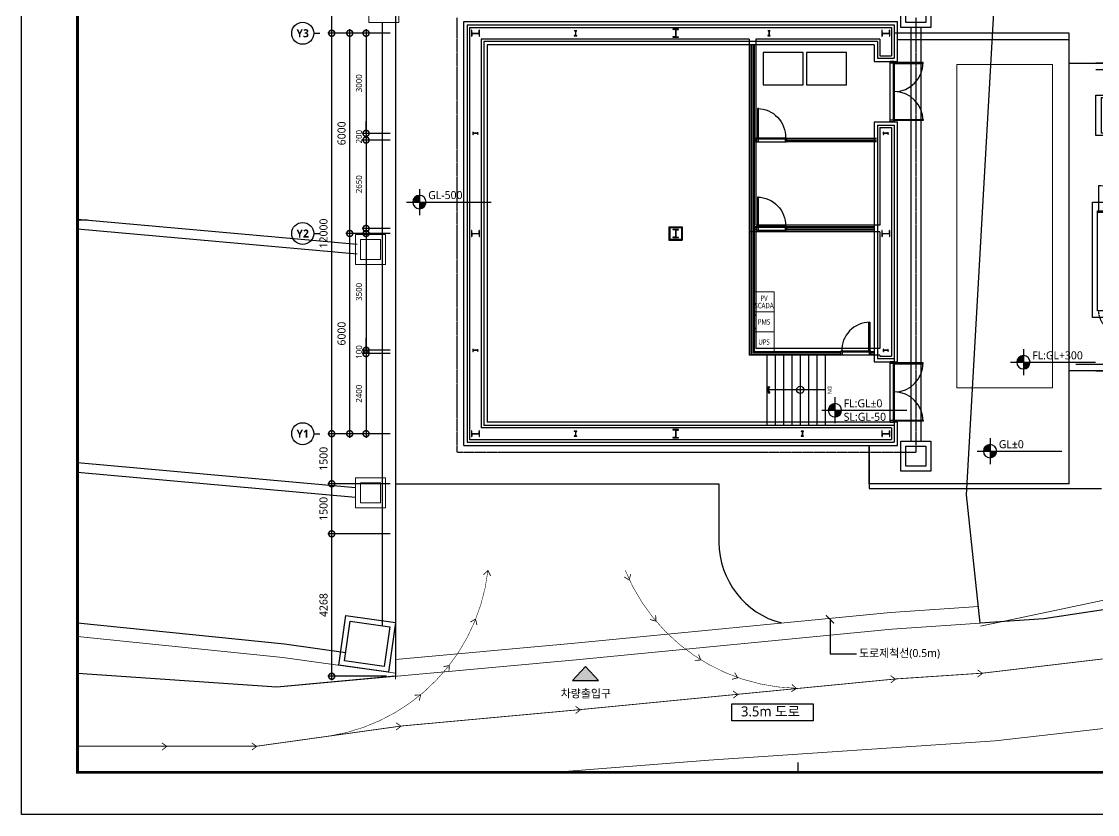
# Model space of a CAD drawing. Header units: millimetres. Extents: x 3366 to 510398, y 0 to 56757.
# Drawn here: x 42050 to 74305, y 0 to 23759 of the extents above; entities that cross this region are included whole.
import ezdxf
from ezdxf.enums import TextEntityAlignment as Align

# ---------------------------------------------------------------- set-up
doc = ezdxf.new("R2010")
doc.units = ezdxf.units.MM
for name, pattern in [('CEN', [62, 60, -1, 0, -1]), ('CONTIN', [0]), ('HID', [2.3, 1.5, -0.8]), ('HID2-HM', [3.75, 2.5, -1.25]), ('HIDDEN2', [4.7625, 3.175, -1.5875]), ('HIDDENX2', [0.75, 0.5, -0.25])]:
    doc.linetypes.add(name, pattern=pattern)
doc.layers.get('DEFPOINTS').update_dxf_attribs({"color": 137})
for name, color, linetype in [('0-구조_Pur', 5, 'HID'), ('7', 7, 'Continuous'), ('DIM', 7, 'Continuous'), ('DOOR', 6, 'Continuous'), ('E-ARCH', 8, 'Continuous'), ('E-TEXT', 7, 'Continuous'), ('ELE-7', 7, 'Continuous'), ('FIN', 5, 'Continuous'), ('Fin-1', 6, 'Continuous'), ('HID', 7, 'HIDDENX2'), ('S-SC', 3, 'Continuous'), ('SHT', 7, 'Continuous'), ('SHT-TXT', 7, 'Continuous'), ('SYM', 6, 'Continuous'), ('SYM-BUB', 3, 'Continuous'), ('SYM-LEAD', 6, 'Continuous'), ('SYM-LEVEL', 7, 'Continuous'), ('TEXT', 3, 'Continuous'), ('TEXT-NOTE', 6, 'Continuous')]:
    doc.layers.add(name, color=color, linetype=linetype)
for name, color, linetype, lineweight in [('8', 7, 'Continuous', 20), ('계획선', 6, 'Continuous', 30), ('배수로', 52, 'Continuous', 30), ('종단계획선', 6, 'CONTIN', 13), ('지반선', 7, 'CONTIN', 13)]:
    doc.layers.add(name, color=color, linetype=linetype, lineweight=lineweight)
doc.styles.add('MG', font='malgun.ttf')
doc.styles.add('스타일1', font='malgun.ttf')
doc.styles.add('스타일2', font='malgunbd.ttf')
doc.linetypes.add('FENCELINE1', pattern='A,6.35,-2.54,[133,ltypeshp.shx,S=2.54,R=0,X=-2.54,Y=0],-2.54,25.4', length=36.83)
doc.dimstyles.new('DIM-QD 1', dxfattribs={"dimtxt": 3, "dimasz": 1.5, "dimexe": 1, "dimexo": 0, "dimgap": 1, "dimtad": 1, "dimdec": 3, "dimdsep": 46, "dimlunit": 6, "dimtxsty": '스타일1', "dimblk1": 'ARCHTICK', "dimblk2": 'ARCHTICK', "dimsah": 1, "dimcen": 0, "dimclrd": 256, "dimclre": 256, "dimclrt": 3, "dimazin": 2, "dimtfac": 1, "dimtdec": 3, "dimtix": 1, "dimtmove": 2, "dimatfit": 3, "dimldrblk": 'ARCHTICK', "dimfxl": 1, "dimtolj": 1, "dimtzin": 0, "dimarcsym": 0})
doc.dimstyles.new('HM', dxfattribs={"dimscale": 300, "dimtxt": 2.7, "dimasz": 1, "dimexe": 2, "dimexo": 3, "dimgap": 1, "dimtad": 1, "dimdec": 0, "dimzin": 1, "dimdsep": 46, "dimlunit": 6, "dimtxsty": '스타일1', "dimblk": 'CJDOT', "dimcen": 0.09, "dimdle": 1, "dimclrd": 256, "dimclre": 256, "dimclrt": 3, "dimadec": 0, "dimazin": 0, "dimtfac": 1, "dimtdec": 0, "dimtix": 1, "dimtmove": 2, "dimatfit": 3, "dimldrblk": 'CJDOT', "dimfxl": 1, "dimtolj": 1, "dimtzin": 1, "dimarcsym": 0})

# ---------------------------------------------------------------- blocks, each defined once
blk = doc.blocks.new('NEW_BUB')
at = {"layer": 'SYM-BUB', "color": 6}
blk.add_line((0, 1.5), (0, 0), dxfattribs=at)
blk.add_circle((0, 4.25), 2.75, dxfattribs=at)
at = {"layer": 'SYM-BUB', "color": 3, "style": '스타일2'}
blk.add_attdef('X', text='', height=2, dxfattribs=at).set_placement((0, 4.25), align=Align.MIDDLE)
blk = doc.blocks.new('Z$W@#3A500DFE')
at = {"layer": 'E-ARCH'}
for p, q in [((-7535, 3200), (-7535, 3985)), ((-5965, 3200), (-5965, 3985)), ((-5135, 3200), (-5135, 3985)), ((-3565, 3200), (-3565, 3985)), ((-3100, 3850), (-3100, 3200)), ((-1800, 3850), (-1800, 3200)), ((-1600, 3850), (-1600, 3200)), ((-300, 3850), (-300, 3200)), ((-7898, 3200), (-7898, 3513)), ((-5602, 3200), (-5602, 3513)), ((-5498, 3200), (-5498, 3513)), ((-3202, 3200), (-3202, 3513)), ((-7950, 3150), (-8750, 3150)), ((-5550, 3150), (-7950, 3150)), ((-3150, 3150), (-5550, 3150))]:
    blk.add_line(p, q, dxfattribs=at)
at = {"layer": 'E-ARCH', "lineweight": 15, "ltscale": 0.1}
for p, q in [((-3150, 3150), (-1750, 3150)), ((-1750, 3150), (-150, 3150))]:
    blk.add_line(p, q, dxfattribs=at)
at = {"layer": 'E-ARCH', "linetype": 'HIDDEN2'}
for p, q in [((-7898, 200), (-7898, -113)), ((-7535, 200), (-7535, -485)), ((-5965, 200), (-5965, -485)), ((-5602, 200), (-5602, -113)), ((-5498, 200), (-5498, -113)), ((-5135, 200), (-5135, -485)), ((-3565, 200), (-3565, -485)), ((-3202, 200), (-3202, -113)), ((-3100, -350), (-3100, 200)), ((-1800, -350), (-1800, 200)), ((-1600, -350), (-1600, 200)), ((-300, -350), (-300, 200))]:
    blk.add_line(p, q, dxfattribs=at)
at = {"layer": 'E-ARCH'}
blk.add_lwpolyline([(-7975, 3200, 0.414214), (-8725, 3950), (-8725, 3200)], format="xyb", dxfattribs=at)
for points in [[(-8900, 3460), (0, 3460), (0, 0), (-8900, 0)], [(-5550, 200), (-7950, 200), (-7950, 3200), (-5550, 3200)], [(-3150, 200), (-5550, 200), (-5550, 3200), (-3150, 3200)], [(-1750, 200), (-1750, 3200), (-3150, 3200), (-3150, 200)], [(-150, 200), (-150, 3200), (-1750, 3200), (-1750, 200)]]:
    blk.add_lwpolyline(points, close=True, dxfattribs=at)
blk.add_lwpolyline([(-8750, 3200), (-7950, 3200), (-7950, 200), (-8750, 200), (-8750, 3200)], dxfattribs=at)
at = {"layer": 'E-ARCH', "linetype": 'HIDDEN2'}
blk.add_lwpolyline([(-8725, 200, 0.442672), (-7975, -450), (-7975, 200)], format="xyb", dxfattribs=at)
at = {"layer": 'E-ARCH'}
for centre, radius, start, end in [((-7535, 3200), 785, 0, 90), ((-5965, 3200), 785, 90, 180), ((-5135, 3200), 785, 0, 90), ((-3565, 3200), 785, 90, 180), ((-3100, 3200), 650, 0, 90), ((-1800, 3200), 650, 90, 180), ((-1600, 3200), 650, 0, 90), ((-300, 3200), 650, 90, 180), ((-7898, 3200), 313, 0, 90), ((-5602, 3200), 313, 90, 180), ((-5498, 3200), 313, 0, 90), ((-3202, 3200), 313, 90, 180)]:
    blk.add_arc(centre, radius, start, end, dxfattribs=at)
at = {"layer": 'E-ARCH', "linetype": 'HIDDEN2'}
for centre, radius, start, end in [((-7898, 200), 313, 270, 0), ((-7455, 216), 705, 263.4778, 358.7389), ((-6045, 216), 705, 181.2611, 276.5222), ((-5602, 200), 313, 180, 270), ((-5498, 200), 313, 270, 0), ((-5055, 216), 705, 263.4778, 358.7389), ((-3645, 216), 705, 181.2611, 276.5222), ((-3202, 200), 313, 180, 270), ((-3021, 216), 571, 262.0498, 358.423), ((-1879, 216), 571, 181.577, 277.9502), ((-1521, 216), 571, 262.0498, 358.423), ((-379, 216), 571, 181.577, 277.9502)]:
    blk.add_arc(centre, radius, start, end, dxfattribs=at)
blk = doc.blocks.new('Z$W@#57E97367')
at = {"layer": 'E-ARCH', "linetype": 'Continuous'}
for p, q in [((-5513, -521), (-6057, -521)), ((-1623, -521), (-2167, -521))]:
    blk.add_line(p, q, dxfattribs=at)
at = {"layer": 'E-ARCH'}
for p, q in [((-7480, -1507), (-7480, -1132)), ((-6730, -1507), (-6730, -1132)), ((-6290, -1132), (-6290, -1572)), ((-5850, -1132), (-5850, -1572)), ((-5410, -1132), (-5410, -1572)), ((-4970, -1132), (-4970, -1572)), ((-4530, -1132), (-4530, -1572)), ((-4090, -1132), (-4090, -1572)), ((-3590, -1507), (-3590, -1132)), ((-2840, -1507), (-2840, -1132)), ((-2400, -1132), (-2400, -1572)), ((-1960, -1132), (-1960, -1572)), ((-1520, -1132), (-1520, -1572)), ((-1080, -1132), (-1080, -1572)), ((-640, -1132), (-640, -1572)), ((-200, -1132), (-200, -1572))]:
    blk.add_line(p, q, dxfattribs=at)
for points in [[(-8650, 0), (0, 0), (0, -1200), (-8650, -1200)], [(-8480, -67), (-7480, -67), (-7480, -1132), (-8480, -1132)], [(-4090, -67), (-7480, -67), (-7480, -1132), (-4090, -1132)], [(-200, -67), (-3590, -67), (-3590, -1132), (-200, -1132)], [(-6670, -1017), (-6350, -1017), (-6350, -927), (-6670, -927)], [(-6230, -1017), (-5910, -1017), (-5910, -927), (-6230, -927)], [(-5790, -1017), (-5470, -1017), (-5470, -927), (-5790, -927)], [(-5350, -1017), (-5030, -1017), (-5030, -927), (-5350, -927)], [(-4910, -1017), (-4590, -1017), (-4590, -927), (-4910, -927)], [(-4470, -1017), (-4150, -1017), (-4150, -927), (-4470, -927)], [(-2780, -1017), (-2460, -1017), (-2460, -927), (-2780, -927)], [(-2340, -1017), (-2020, -1017), (-2020, -927), (-2340, -927)], [(-1900, -1017), (-1580, -1017), (-1580, -927), (-1900, -927)], [(-1460, -1017), (-1140, -1017), (-1140, -927), (-1460, -927)], [(-1020, -1017), (-700, -1017), (-700, -927), (-1020, -927)], [(-580, -1017), (-260, -1017), (-260, -927), (-580, -927)]]:
    blk.add_lwpolyline(points, close=True, dxfattribs=at)
at = {"layer": 'E-ARCH', "linetype": 'Continuous'}
for points in [[(-5633, -258), (-5482, -521), (-5633, -784), (-5937, -784), (-6088, -521), (-5937, -258)], [(-5649, -285), (-5513, -521), (-5649, -757), (-5921, -757), (-6057, -521), (-5921, -285)], [(-1743, -258), (-1592, -521), (-1743, -784), (-2047, -784), (-2198, -521), (-2047, -258)], [(-1759, -285), (-1623, -521), (-1759, -757), (-2031, -757), (-2167, -521), (-2031, -285)]]:
    blk.add_lwpolyline(points, close=True, dxfattribs=at)
at = {"layer": 'E-ARCH'}
for points in [[(-7360, -718), (-7360, -1008), (-6800, -1008), (-6800, -718), (-7360, -718)], [(-3470, -718), (-3470, -1008), (-2910, -1008), (-2910, -718), (-3470, -718)]]:
    blk.add_lwpolyline(points, dxfattribs=at)
at = {"layer": 'E-ARCH', "lineweight": 15, "ltscale": 0.1}
for points in [[(-4090, -1082), (-7480, -1082)], [(-200, -1082), (-3590, -1082)]]:
    blk.add_lwpolyline(points, dxfattribs=at)
at = {"layer": 'E-ARCH'}
for centre, radius, start, end in [((-7480, -1132), 375, 270, 0), ((-6730, -1132), 375, 180, 270), ((-6290, -1132), 440, 180, 270), ((-5850, -1132), 440, 180, 270), ((-5410, -1132), 440, 180, 270), ((-4970, -1132), 440, 180, 270), ((-4530, -1132), 440, 180, 270), ((-4090, -1132), 440, 180, 270), ((-3590, -1132), 375, 270, 0), ((-2840, -1132), 375, 180, 270), ((-2400, -1132), 440, 180, 270), ((-1960, -1132), 440, 180, 270), ((-1520, -1132), 440, 180, 270), ((-1080, -1132), 440, 180, 270), ((-640, -1132), 440, 180, 270), ((-200, -1132), 440, 180, 270)]:
    blk.add_arc(centre, radius, start, end, dxfattribs=at)
at = {"layer": 'E-ARCH', "style": 'MG', "width": 0.9}
for s, p in [('INV', (-5785, -403)), ('2', (-5785, -639)), ('INV', (-1895, -403)), ('1', (-1895, -639))]:
    blk.add_text(s, height=135, dxfattribs=at).set_placement(p, align=Align.MIDDLE)
blk = doc.blocks.new('base')
at = {"layer": 'E-ARCH'}
for p, q in [((-109762, -272059), (-119392, -272059)), ((-109762, -281279), (-109762, -272059)), ((-109962, -272259), (-119392, -272259)), ((-109962, -281079), (-109962, -272259)), ((-119992, -281079), (-109962, -281079)), ((-119392, -281279), (-109762, -281279))]:
    blk.add_line(p, q, dxfattribs=at)
at = {"layer": 'E-ARCH', "lineweight": -3, "ltscale": 3}
for p, q in [((-114826, -282554), (-114826, -281079)), ((-111826, -282554), (-111826, -281079))]:
    blk.add_line(p, q, dxfattribs=at)
at = {"layer": 'E-ARCH'}
blk.add_lwpolyline([(-109762, -272059), (-109762, -281279), (-120192, -281279), (-120192, -272059), (-109762, -272059)], dxfattribs=at)
at = {"layer": 'E-ARCH', "linetype": 'HIDDENX2', "lineweight": -3, "ltscale": 3}
for centre in [(-114826, -281079), (-111826, -281079)]:
    blk.add_circle(centre, 56, dxfattribs=at)
at = {"layer": 'E-ARCH', "lineweight": -3, "ltscale": 3}
for centre, start, end in [((-114805, -281076), 269.1799, 359.8571), ((-111847, -281076), 180.1429, 270.8201)]:
    blk.add_arc(centre, 1479, start, end, dxfattribs=at)
at = {"layer": 'E-ARCH'}
for name, p in [('Z$W@#57E97367', (-110742, -273019)), ('Z$W@#3A500DFE', (-110592, -279679))]:
    blk.add_blockref(name, p, dxfattribs=at)
blk = doc.blocks.new('SHEET')
at = {"layer": 'SHT-TXT'}
for p, q in [((0, 0), (0, 297)), ((14, 148.5), (16.5, 148.5)), ((194, 10.5), (194, 13)), ((420, 0), (0, 0))]:
    blk.add_line(p, q, dxfattribs=at)
at = {"layer": 'SHT-TXT', "const_width": 0.699}
blk.add_lwpolyline([(14, 10.5), (14, 286.5), (410, 286.5), (410, 10.5)], close=True, dxfattribs=at)
blk = doc.blocks.new('LEVEL1')
at = {"layer": 'SYM-LEVEL'}
h = blk.add_hatch(color=6, dxfattribs=at)
edge = h.paths.add_edge_path()
edge.add_ellipse((4.87, 0), major_axis=(1.18, 1.18), ratio=1, start_angle=405, end_angle=495)
edge.add_line((3.2, 0), (4.87, 0))
edge.add_line((4.87, 0), (4.87, 1.67))
edge = h.paths.add_edge_path()
edge.add_ellipse((4.87, 0), major_axis=(1.18, 1.18), ratio=1, start_angle=585, end_angle=675)
edge.add_line((6.54, 0), (4.87, 0))
edge.add_line((4.87, 0), (4.87, -1.67))
at = {"layer": 'SYM-LEVEL', "color": 6}
for p, q in [((4.87, 3.25), (4.87, -3.25)), ((1.62, 0), (8.12, 0)), ((7.67, 0), (22.82, 0))]:
    blk.add_line(p, q, dxfattribs=at)
blk.add_ellipse((4.87, 0), major_axis=(1.18, 1.18), ratio=1, start_param=5.497787, end_param=11.780972, dxfattribs=at)
at = {"layer": 'SYM-LEVEL', "color": 3, "style": '스타일1'}
for tag, p in [('1층-바닥마감', (7.06, 0.74)), ('EL-+100', (7.06, -2.62))]:
    blk.add_attdef(tag, p, '', height=2, dxfattribs=at)
blk = doc.blocks.new('door1')
at = {"layer": 'DOOR'}
for p, q in [((-80097, -273801), (-80097, -272001)), ((-79977, -272001), (-80097, -272001)), ((-80097, -273801), (-79977, -273801)), ((-79107, -273771), (-80007, -273771))]:
    blk.add_line(p, q, dxfattribs=at)
for points in [[(-80007, -272046), (-80097, -272046)], [(-79107, -272031), (-80007, -272031), (-80007, -273771)], [(-79977, -272001), (-79977, -273801)], [(-79977, -272061), (-79107, -272061)], [(-79917, -272061), (-79917, -272031)], [(-79167, -272031), (-79167, -272061)], [(-79107, -272061), (-79107, -272031)], [(-80007, -273756), (-80097, -273756)], [(-79977, -273741), (-79107, -273741)], [(-79917, -273741), (-79917, -273771)], [(-79167, -273771), (-79167, -273741)], [(-79107, -273741), (-79107, -273771)]]:
    blk.add_lwpolyline(points, dxfattribs=at)
for centre, start, end in [((-79977, -272031), 270, 0), ((-79977, -273771), 0, 90)]:
    blk.add_arc(centre, 870, start, end, dxfattribs=at)
blk = doc.blocks.new('XR-PLAN$0$arrow1')
for p, q in [((0, 0), (0.29, 0.5)), ((0, 0), (0.29, -0.5)), ((0.16, 0), (0.41, 0.43)), ((0.16, 0), (0.41, -0.43)), ((0.29, 0.5), (0.41, 0.43)), ((0.29, -0.5), (0.41, -0.43))]:
    blk.add_line(p, q)
blk = doc.blocks.new('d-900')
at = {"layer": 'DOOR'}
for p, q in [((-80750, -274049), (-80750, -273149)), ((-80660, -274019), (-80660, -273179)), ((-80630, -274049), (-80630, -273149)), ((-79760, -274019), (-80660, -274019))]:
    blk.add_line(p, q, dxfattribs=at)
for points in [[(-80750, -273149), (-80630, -273149)], [(-80660, -273194), (-80750, -273194)], [(-80630, -273179), (-80660, -273179)], [(-80660, -274004), (-80750, -274004)], [(-80750, -274049), (-80630, -274049)], [(-80630, -273989), (-79760, -273989)], [(-80570, -273989), (-80570, -274019)], [(-79820, -274019), (-79820, -273989)], [(-79760, -273989), (-79760, -274019)]]:
    blk.add_lwpolyline(points, dxfattribs=at)
blk.add_arc((-80605, -274024), 845, 0.3025, 91.7077, dxfattribs=at)
blk = doc.blocks.new('_DotSmall')
at = {"color": 0, "linetype": 'ByBlock', "const_width": 0.5}
blk.add_lwpolyline([(-0.0625, 0, 1), (0.0625, 0, 1)], format="xyb", close=True, dxfattribs=at)
blk = doc.blocks.new('*D34')
at = {"layer": 'DEFPOINTS', "color": 0, "transparency": 16777216}
for p in [(51349, 23409), (53459, 23409), (53459, 11409)]:
    blk.add_point(p, dxfattribs=at)
at = {"layer": 'DIM', "color": 7, "lineweight": -2, "transparency": 16777216}
for p, q in [((53099, 23409), (51229, 23409)), ((51349, 11289), (51349, 23529)), ((53099, 11409), (51229, 11409))]:
    blk.add_line(p, q, dxfattribs=at)
at = {"layer": 'DIM', "color": 7, "lineweight": -2, "transparency": 16777216, "xscale": 360, "yscale": 360, "zscale": 360}
for p, rotation in [((51349, 23409), 90), ((51349, 11409), 270)]:
    blk.add_blockref('_DotSmall', p, dxfattribs=dict(at, rotation=rotation))
at = {"layer": 'DIM', "color": 3, "transparency": 16777216, "insert": (51104, 17409), "char_height": 240, "attachment_point": 5, "rotation": 90, "style": '스타일1'}
blk.add_mtext('\\A1;12000', dxfattribs=at)
blk = doc.blocks.new('CJDOT')
blk.add_line((-2, 0), (2, 0))
at = {"const_width": 0.5}
blk.add_lwpolyline([(-0.25, 0, 1), (0.25, 0, 1)], format="xyb", close=True, dxfattribs=at)
blk = doc.blocks.new('*D35')
at = {"layer": 'DEFPOINTS', "color": 0, "transparency": 16777216}
for p in [(51889, 23409), (53459, 23409), (53459, 17409)]:
    blk.add_point(p, dxfattribs=at)
at = {"layer": 'DIM', "color": 7, "lineweight": -2, "transparency": 16777216}
for p, q in [((53099, 23409), (51769, 23409)), ((51889, 17289), (51889, 23529)), ((53099, 17409), (51769, 17409))]:
    blk.add_line(p, q, dxfattribs=at)
at = {"layer": 'DIM', "color": 7, "lineweight": -2, "transparency": 16777216, "xscale": 360, "yscale": 360, "zscale": 360}
for p, rotation in [((51889, 23409), 90), ((51889, 17409), 270)]:
    blk.add_blockref('_DotSmall', p, dxfattribs=dict(at, rotation=rotation))
at = {"layer": 'DIM', "color": 3, "transparency": 16777216, "insert": (51645, 20409), "char_height": 240, "attachment_point": 5, "rotation": 90, "style": '스타일1'}
blk.add_mtext('\\A1;6000', dxfattribs=at)
blk = doc.blocks.new('*D36')
at = {"layer": 'DEFPOINTS', "color": 0, "transparency": 16777216}
for p in [(51349, 11409), (53459, 11409), (53459, 9909)]:
    blk.add_point(p, dxfattribs=at)
at = {"layer": 'DIM', "color": 7, "lineweight": -2, "transparency": 16777216}
for p, q in [((53099, 11409), (51229, 11409)), ((51349, 9789), (51349, 11529)), ((53099, 9909), (51229, 9909))]:
    blk.add_line(p, q, dxfattribs=at)
at = {"layer": 'DIM', "color": 7, "lineweight": -2, "transparency": 16777216, "xscale": 360, "yscale": 360, "zscale": 360}
for p, rotation in [((51349, 11409), 90), ((51349, 9909), 270)]:
    blk.add_blockref('_DotSmall', p, dxfattribs=dict(at, rotation=rotation))
at = {"layer": 'DIM', "color": 3, "transparency": 16777216, "insert": (51104, 10659), "char_height": 240, "attachment_point": 5, "rotation": 90, "style": '스타일1'}
blk.add_mtext('\\A1;1500', dxfattribs=at)
blk = doc.blocks.new('*D37')
at = {"layer": 'DEFPOINTS', "color": 0, "transparency": 16777216}
for p in [(51889, 17409), (53459, 17409), (53459, 11409)]:
    blk.add_point(p, dxfattribs=at)
at = {"layer": 'DIM', "color": 7, "lineweight": -2, "transparency": 16777216}
for p, q in [((51889, 11289), (51889, 17529)), ((53099, 17409), (51769, 17409)), ((53099, 11409), (51769, 11409))]:
    blk.add_line(p, q, dxfattribs=at)
at = {"layer": 'DIM', "color": 7, "lineweight": -2, "transparency": 16777216, "xscale": 360, "yscale": 360, "zscale": 360}
for p, rotation in [((51889, 17409), 90), ((51889, 11409), 270)]:
    blk.add_blockref('_DotSmall', p, dxfattribs=dict(at, rotation=rotation))
at = {"layer": 'DIM', "color": 3, "transparency": 16777216, "insert": (51645, 14409), "char_height": 240, "attachment_point": 5, "rotation": 90, "style": '스타일1'}
blk.add_mtext('\\A1;6000', dxfattribs=at)
blk = doc.blocks.new('*D38')
at = {"layer": 'DEFPOINTS', "color": 0, "transparency": 16777216}
for p in [(51349, 27409), (53459, 27409), (53459, 23409)]:
    blk.add_point(p, dxfattribs=at)
at = {"layer": 'DIM', "color": 7, "lineweight": -2, "transparency": 16777216}
for p, q in [((51349, 23289), (51349, 27529)), ((53099, 27409), (51229, 27409)), ((53099, 23409), (51229, 23409))]:
    blk.add_line(p, q, dxfattribs=at)
at = {"layer": 'DIM', "color": 7, "lineweight": -2, "transparency": 16777216, "xscale": 360, "yscale": 360, "zscale": 360}
for p, rotation in [((51349, 27409), 90), ((51349, 23409), 270)]:
    blk.add_blockref('_DotSmall', p, dxfattribs=dict(at, rotation=rotation))
at = {"layer": 'DIM', "color": 3, "transparency": 16777216, "insert": (51105, 25409), "char_height": 240, "attachment_point": 5, "rotation": 90, "style": '스타일1'}
blk.add_mtext('\\A1;4000', dxfattribs=at)
blk = doc.blocks.new('*D39')
at = {"layer": 'DEFPOINTS', "color": 0, "transparency": 16777216}
for p in [(51349, 8409), (53459, 8409), (53354, 4141)]:
    blk.add_point(p, dxfattribs=at)
at = {"layer": 'DIM', "color": 7, "lineweight": -2, "transparency": 16777216}
for p, q in [((53099, 8409), (51229, 8409)), ((51349, 4021), (51349, 8529)), ((52994, 4141), (51229, 4141))]:
    blk.add_line(p, q, dxfattribs=at)
at = {"layer": 'DIM', "color": 7, "lineweight": -2, "transparency": 16777216, "xscale": 360, "yscale": 360, "zscale": 360}
for p, rotation in [((51349, 8409), 90), ((51349, 4141), 270)]:
    blk.add_blockref('_DotSmall', p, dxfattribs=dict(at, rotation=rotation))
at = {"layer": 'DIM', "color": 3, "transparency": 16777216, "insert": (51105, 6275), "char_height": 240, "attachment_point": 5, "rotation": 90, "style": '스타일1'}
blk.add_mtext('\\A1;4268', dxfattribs=at)
blk = doc.blocks.new('*D47')
at = {"layer": 'DEFPOINTS', "color": 0, "transparency": 16777216}
for p in [(51349, 9909), (53459, 9909), (53459, 8409)]:
    blk.add_point(p, dxfattribs=at)
at = {"layer": 'DIM', "color": 7, "lineweight": -2, "transparency": 16777216}
for p, q in [((51349, 8289), (51349, 10029)), ((53099, 9909), (51229, 9909)), ((53099, 8409), (51229, 8409))]:
    blk.add_line(p, q, dxfattribs=at)
at = {"layer": 'DIM', "color": 7, "lineweight": -2, "transparency": 16777216, "xscale": 360, "yscale": 360, "zscale": 360}
for p, rotation in [((51349, 9909), 90), ((51349, 8409), 270)]:
    blk.add_blockref('_DotSmall', p, dxfattribs=dict(at, rotation=rotation))
at = {"layer": 'DIM', "color": 3, "transparency": 16777216, "insert": (51104, 9159), "char_height": 240, "attachment_point": 5, "rotation": 90, "style": '스타일1'}
blk.add_mtext('\\A1;1500', dxfattribs=at)
blk = doc.blocks.new('*U22')
for p, q in [((19, 143), (0, 143)), ((19, 7), (0, 7)), ((35, 127), (35, 23)), ((40, 127), (40, 23)), ((56, 143), (75, 143)), ((56, 7), (75, 7))]:
    blk.add_line(p, q)
for points in [[(75, 143), (75, 150), (0, 150), (0, 143)], [(0, 7), (0, 0), (75, 0), (75, 7)]]:
    blk.add_lwpolyline(points)
for centre, start, end in [((19, 127), 0, 90), ((19, 23), 270, 0), ((56, 127), 90, 180), ((56, 23), 180, 270)]:
    blk.add_arc(centre, 16, start, end)
blk = doc.blocks.new('WC1')
at = {"layer": 'S-SC'}
blk.add_blockref('*U22', (-17817, 85329), dxfattribs=at)
blk = doc.blocks.new('*U19')
for p, q in [((68, 233), (0, 233)), ((68, 11), (0, 11)), ((84, 217), (84, 27)), ((91, 217), (91, 27)), ((107, 233), (175, 233)), ((107, 11), (175, 11))]:
    blk.add_line(p, q)
for points in [[(175, 233), (175, 244), (0, 244), (0, 233)], [(0, 11), (0, 0), (175, 0), (175, 11)]]:
    blk.add_lwpolyline(points)
for centre, start, end in [((68, 217), 0, 90), ((68, 27), 270, 0), ((107, 217), 90, 180), ((107, 27), 180, 270)]:
    blk.add_arc(centre, 16, start, end)
blk = doc.blocks.new('_ARCHTICK')
at = {"color": 0, "linetype": 'ByBlock', "const_width": 0.15}
blk.add_lwpolyline([(-0.5, -0.5), (0.5, 0.5)], dxfattribs=at)
blk = doc.blocks.new('*D23')
at = {"layer": 'DEFPOINTS', "color": 0, "transparency": 16777216}
for p in [(53459, 23409), (52379, 20409), (53459, 20409)]:
    blk.add_point(p, dxfattribs=at)
at = {"layer": 'DIM', "color": 7, "lineweight": -2, "transparency": 16777216}
for p, q in [((53099, 23409), (52259, 23409)), ((52379, 23529), (52379, 20289)), ((53099, 20409), (52259, 20409))]:
    blk.add_line(p, q, dxfattribs=at)
at = {"layer": 'DIM', "color": 7, "lineweight": -2, "transparency": 16777216, "xscale": 360, "yscale": 360, "zscale": 360}
for p, rotation in [((52379, 23409), 90), ((52379, 20409), 270)]:
    blk.add_blockref('_DotSmall', p, dxfattribs=dict(at, rotation=rotation))
at = {"layer": 'DIM', "color": 3, "transparency": 16777216, "insert": (52166, 21909), "char_height": 180, "attachment_point": 5, "rotation": 90, "style": '스타일1'}
blk.add_mtext('\\A1;3000', dxfattribs=at)
blk = doc.blocks.new('*D24')
at = {"layer": 'DEFPOINTS', "color": 0, "transparency": 16777216}
for p in [(53459, 20209), (52379, 17559), (53459, 17559)]:
    blk.add_point(p, dxfattribs=at)
at = {"layer": 'DIM', "color": 7, "lineweight": -2, "transparency": 16777216}
for p, q in [((52379, 20329), (52379, 17439)), ((53099, 20209), (52259, 20209)), ((53099, 17559), (52259, 17559))]:
    blk.add_line(p, q, dxfattribs=at)
at = {"layer": 'DIM', "color": 7, "lineweight": -2, "transparency": 16777216, "xscale": 360, "yscale": 360, "zscale": 360}
for p, rotation in [((52379, 20209), 90), ((52379, 17559), 270)]:
    blk.add_blockref('_DotSmall', p, dxfattribs=dict(at, rotation=rotation))
at = {"layer": 'DIM', "color": 3, "transparency": 16777216, "insert": (52166, 18884), "char_height": 180, "attachment_point": 5, "rotation": 90, "style": '스타일1'}
blk.add_mtext('\\A1;2650', dxfattribs=at)
blk = doc.blocks.new('*D27')
at = {"layer": 'DEFPOINTS', "color": 0, "transparency": 16777216}
for p in [(53459, 17409), (52379, 13909), (53459, 13909)]:
    blk.add_point(p, dxfattribs=at)
at = {"layer": 'DIM', "color": 7, "lineweight": -2, "transparency": 16777216}
for p, q in [((52379, 17529), (52379, 13789)), ((53099, 17409), (52259, 17409)), ((53099, 13909), (52259, 13909))]:
    blk.add_line(p, q, dxfattribs=at)
at = {"layer": 'DIM', "color": 7, "lineweight": -2, "transparency": 16777216, "xscale": 360, "yscale": 360, "zscale": 360}
for p, rotation in [((52379, 17409), 90), ((52379, 13909), 270)]:
    blk.add_blockref('_DotSmall', p, dxfattribs=dict(at, rotation=rotation))
at = {"layer": 'DIM', "color": 3, "transparency": 16777216, "insert": (52166, 15659), "char_height": 180, "attachment_point": 5, "rotation": 90, "style": '스타일1'}
blk.add_mtext('\\A1;3500', dxfattribs=at)
blk = doc.blocks.new('*D28')
at = {"layer": 'DEFPOINTS', "color": 0, "transparency": 16777216}
for p in [(53459, 13809), (52379, 11409), (53459, 11409)]:
    blk.add_point(p, dxfattribs=at)
at = {"layer": 'DIM', "color": 7, "lineweight": -2, "transparency": 16777216}
for p, q in [((52379, 13929), (52379, 11289)), ((53099, 13809), (52259, 13809)), ((53099, 11409), (52259, 11409))]:
    blk.add_line(p, q, dxfattribs=at)
at = {"layer": 'DIM', "color": 7, "lineweight": -2, "transparency": 16777216, "xscale": 360, "yscale": 360, "zscale": 360}
for p, rotation in [((52379, 13809), 90), ((52379, 11409), 270)]:
    blk.add_blockref('_DotSmall', p, dxfattribs=dict(at, rotation=rotation))
at = {"layer": 'DIM', "color": 3, "transparency": 16777216, "insert": (52166, 12609), "char_height": 180, "attachment_point": 5, "rotation": 90, "style": '스타일1'}
blk.add_mtext('\\A1;2400', dxfattribs=at)
blk = doc.blocks.new('*D29')
at = {"layer": 'DEFPOINTS', "color": 0, "transparency": 16777216}
for p in [(53459, 13909), (52379, 13809), (53459, 13809)]:
    blk.add_point(p, dxfattribs=at)
at = {"layer": 'DIM', "color": 7, "lineweight": -2, "transparency": 16777216}
for p, q in [((52379, 13909), (52379, 14269)), ((53099, 13909), (52259, 13909)), ((52379, 13909), (52379, 13809)), ((53099, 13809), (52259, 13809)), ((52379, 13809), (52379, 13449))]:
    blk.add_line(p, q, dxfattribs=at)
at = {"layer": 'DIM', "color": 7, "lineweight": -2, "transparency": 16777216, "xscale": 360, "yscale": 360, "zscale": 360}
for p, rotation in [((52379, 13909), 270), ((52379, 13809), 90)]:
    blk.add_blockref('_DotSmall', p, dxfattribs=dict(at, rotation=rotation))
at = {"layer": 'DIM', "color": 3, "transparency": 16777216, "insert": (52165, 13859), "char_height": 180, "attachment_point": 5, "rotation": 90, "style": '스타일1'}
blk.add_mtext('\\A1;100', dxfattribs=at)
blk = doc.blocks.new('*D33')
at = {"layer": 'DEFPOINTS', "color": 0, "transparency": 16777216}
for p in [(53459, 20409), (52379, 20209), (53459, 20209)]:
    blk.add_point(p, dxfattribs=at)
at = {"layer": 'DIM', "color": 7, "lineweight": -2, "transparency": 16777216}
for p, q in [((52379, 20409), (52379, 20769)), ((53099, 20409), (52259, 20409)), ((52379, 20409), (52379, 20209)), ((53099, 20209), (52259, 20209)), ((52379, 20209), (52379, 19849))]:
    blk.add_line(p, q, dxfattribs=at)
at = {"layer": 'DIM', "color": 7, "lineweight": -2, "transparency": 16777216, "xscale": 360, "yscale": 360, "zscale": 360}
for p, rotation in [((52379, 20409), 270), ((52379, 20209), 90)]:
    blk.add_blockref('_DotSmall', p, dxfattribs=dict(at, rotation=rotation))
at = {"layer": 'DIM', "color": 3, "transparency": 16777216, "insert": (52166, 20309), "char_height": 180, "attachment_point": 5, "rotation": 90, "style": '스타일1'}
blk.add_mtext('\\A1;200', dxfattribs=at)

msp = doc.modelspace()

# ---------------------------------------------------------------- hatches: boundary and pattern name
at = {"layer": 'SYM'}
msp.add_hatch(color=1, dxfattribs=at).paths.add_polyline_path([(58960.9, 4431.4), (59350.9, 4011.4), (58570.9, 4011.4)])

# ---------------------------------------------------------------- linework, layer by layer
for points in [[(64283.9, 21864), (65483.9, 21864), (65483.9, 22834), (64283.9, 22834)], [(65583.9, 21864), (66783.9, 21864), (66783.9, 22834), (65583.9, 22834)]]:
    msp.add_lwpolyline(points, close=True)
at = {"lineweight": 18}
for points in [[(64008.9, 15659.8), (64008.9, 13859), (64609.2, 13859), (64609.2, 15659.8)], [(64609.2, 15659.8), (64008.9, 15659.8)], [(64008.9, 15059.5), (64609.2, 15059.5)], [(64008.9, 14459.3), (64609.2, 14459.3)]]:
    msp.add_lwpolyline(points, dxfattribs=at)
at = {"lineweight": 30}
for points in [[(64066, 14968.2), (64054.6, 14968.2)], [(64054.6, 14947.7), (64066, 14947.7)], [(64054.6, 14568.8), (64066, 14568.8)], [(64066, 14548.3), (64054.6, 14548.3)]]:
    msp.add_lwpolyline(points, dxfattribs=at)
for centre in [(64060.3, 14960.3), (64060.3, 14560.8)]:
    msp.add_circle(centre, 3.42, dxfattribs=at)
for centre, start, end in [((64055.7, 14960.3), 90.00002, 269.99998), ((64067.1, 14960.3), 270.00002, 89.99998), ((64055.7, 14560.8), 90.00002, 269.99998), ((64067.1, 14560.8), 270.00002, 89.99998)]:
    msp.add_arc(centre, 10.3, start, end, dxfattribs=at)
at = {"layer": '7'}
for p, q in [((53258.9, 9909), (62958.9, 9909)), ((62958.9, 9909), (62958.9, 8159))]:
    msp.add_line(p, q, dxfattribs=at)
msp.add_arc((65458.9, 8159), 2500, 180, 255.55383, dxfattribs=at)
at = {"layer": '8'}
msp.add_lwpolyline([(70088.9, 22467), (72958.9, 22467), (72958.9, 12787), (70088.9, 12787)], close=True, dxfattribs=at)
at = {"layer": 'E-ARCH', "color": 3, "linetype": 'FENCELINE1', "ltscale": 0.5}
for points in [[(73458.9, 22651), (73458.9, 23409), (68233.9, 23409)], [(67458.9, 11059), (67458.9, 9769), (74424.8, 9769)]]:
    msp.add_lwpolyline(points, dxfattribs=at)
at = {"layer": 'ELE-7', "linetype": 'HIDDENX2'}
for p, q in [((55108.9, 10859), (55108.9, 23884)), ((68858.9, 23884), (68858.9, 10859)), ((55108.9, 10859), (68858.9, 10859))]:
    msp.add_line(p, q, dxfattribs=at)
at = {"layer": 'ELE-7'}
for p, q in [((55483.9, 23584), (55483.9, 11234)), ((55483.9, 23584), (68133.9, 23584)), ((68133.9, 23584), (68133.9, 22734)), ((55833.9, 23234), (55833.9, 11584)), ((63858.9, 23234), (55833.9, 23234)), ((63858.9, 23234), (63858.9, 13759)), ((67783.9, 23234), (64058.9, 23234)), ((64058.9, 23234), (64058.9, 17659)), ((67783.9, 23234), (67783.9, 22734)), ((73458.9, 23209), (68308.9, 23209)), ((73458.9, 9909), (73458.9, 23209)), ((67783.9, 22734), (68133.9, 22734)), ((67783.9, 20584), (67783.9, 17659)), ((67783.9, 20584), (68133.9, 20584)), ((68133.9, 20584), (68133.9, 13734)), ((67783.9, 17459), (63858.9, 17459)), ((67783.9, 17659), (64058.9, 17659)), ((64058.9, 17459), (64058.9, 13959)), ((67783.9, 17459), (67783.9, 13959)), ((67783.9, 13959), (64058.9, 13959)), ((67783.9, 13759), (63858.9, 13759)), ((64395.9, 13759), (64395.9, 11684)), ((64645.9, 13759), (64645.9, 11684)), ((64895.9, 13759), (64895.9, 11684)), ((65145.9, 13759), (65145.9, 11684)), ((65395.9, 13759), (65395.9, 11684)), ((65645.9, 13759), (65645.9, 11684)), ((65895.9, 13759), (65895.9, 11684)), ((66145.9, 13759), (66145.9, 11684)), ((67783.9, 13759), (67783.9, 13734)), ((67783.9, 13734), (68133.9, 13734)), ((68133.9, 11584), (55833.9, 11584)), ((68133.9, 11584), (68133.9, 11234)), ((55483.9, 11234), (68133.9, 11234)), ((67458.9, 9909), (67458.9, 11059)), ((73458.9, 9909), (67458.9, 9909))]:
    msp.add_line(p, q, dxfattribs=at)
at = {"layer": 'FIN'}
for p, q in [((55308.9, 23759), (68308.9, 23759)), ((55308.9, 11059), (55308.9, 23759)), ((68308.9, 22559), (68308.9, 23759)), ((56008.9, 23059), (56008.9, 11759)), ((67608.9, 23059), (56008.9, 23059)), ((63908.9, 23059), (63908.9, 13759)), ((63920.9, 23059), (63920.9, 13771)), ((63933.9, 23059), (63933.9, 13784)), ((63983.9, 23059), (63983.9, 13834)), ((63996.9, 23059), (63996.9, 13847)), ((64008.9, 23059), (64008.9, 13859)), ((67608.9, 23059), (67608.9, 22559)), ((67608.9, 22559), (68308.9, 22559)), ((67608.9, 20759), (67608.9, 13559)), ((67608.9, 20759), (68308.9, 20759)), ((68308.9, 13559), (68308.9, 20759)), ((64083.9, 20259), (64008.9, 20259)), ((64083.9, 20247), (64008.9, 20247)), ((64083.9, 20234), (64008.9, 20234)), ((64083.9, 20184), (64008.9, 20184)), ((64083.9, 20171), (64008.9, 20171)), ((64083.9, 20159), (64008.9, 20159)), ((64083.9, 20259), (64083.9, 20159)), ((67683.9, 20259), (64983.9, 20259)), ((64983.9, 20259), (64983.9, 20159)), ((67683.9, 20247), (64983.9, 20247)), ((67683.9, 20234), (64983.9, 20234)), ((67683.9, 20184), (64983.9, 20184)), ((67683.9, 20171), (64983.9, 20171)), ((67683.9, 20159), (64983.9, 20159)), ((64083.9, 17609), (64008.9, 17609)), ((64083.9, 17597), (64008.9, 17597)), ((64083.9, 17584), (64008.9, 17584)), ((64083.9, 17534), (64008.9, 17534)), ((64083.9, 17521), (64008.9, 17521)), ((64083.9, 17509), (64008.9, 17509)), ((64083.9, 17609), (64083.9, 17509)), ((67608.9, 17609), (64983.9, 17609)), ((64983.9, 17609), (64983.9, 17509)), ((67608.9, 17597), (64983.9, 17597)), ((67608.9, 17584), (64983.9, 17584)), ((67608.9, 17534), (64983.9, 17534)), ((67608.9, 17521), (64983.9, 17521)), ((67608.9, 17509), (64983.9, 17509)), ((66608.9, 13759), (63908.9, 13759)), ((66608.9, 13771), (63920.9, 13771)), ((66608.9, 13784), (63933.9, 13784)), ((66608.9, 13834), (63983.9, 13834)), ((66608.9, 13847), (63996.9, 13847)), ((66608.9, 13859), (64008.9, 13859)), ((67608.9, 13859), (67508.9, 13859)), ((67608.9, 13847), (67508.9, 13847)), ((67608.9, 13834), (67508.9, 13834)), ((67608.9, 13784), (67508.9, 13784)), ((67608.9, 13771), (67508.9, 13771)), ((67608.9, 13759), (67508.9, 13759)), ((67608.9, 13559), (68308.9, 13559)), ((68208.9, 13734), (68208.9, 13559)), ((68308.9, 11759), (56008.9, 11759)), ((68208.9, 11759), (68208.9, 11659)), ((68308.9, 11059), (68308.9, 11759)), ((55308.9, 11059), (68308.9, 11059))]:
    msp.add_line(p, q, dxfattribs=at)
at = {"layer": 'FIN', "linetype": 'Continuous', "ltscale": 3}
for p, q in [((61458.9, 17609), (61458.9, 17209)), ((61458.9, 17609), (61858.9, 17609)), ((61471.4, 17596.5), (61846.4, 17596.5)), ((61471.4, 17596.5), (61471.4, 17221.5)), ((61483.9, 17584), (61833.9, 17584)), ((61483.9, 17584), (61483.9, 17234)), ((61833.9, 17584), (61833.9, 17234)), ((61846.4, 17596.5), (61846.4, 17221.5)), ((61858.9, 17609), (61858.9, 17209)), ((61458.9, 17209), (61858.9, 17209)), ((61471.4, 17221.5), (61846.4, 17221.5)), ((61483.9, 17234), (61833.9, 17234))]:
    msp.add_line(p, q, dxfattribs=at)
at = {"layer": 'Fin-1'}
for p, q in [((55408.9, 23659), (55408.9, 11159)), ((55408.9, 23659), (68208.9, 23659)), ((68208.9, 23659), (68208.9, 22659)), ((55908.9, 23159), (55908.9, 11659)), ((67708.9, 23159), (55908.9, 23159)), ((67708.9, 23159), (67708.9, 22659)), ((67708.9, 22659), (68208.9, 22659)), ((67708.9, 20659), (67708.9, 13659)), ((67708.9, 20659), (68208.9, 20659)), ((68208.9, 20659), (68208.9, 13659)), ((67708.9, 13659), (68208.9, 13659)), ((68208.9, 11659), (55908.9, 11659)), ((68208.9, 11659), (68208.9, 11159)), ((55408.9, 11159), (68208.9, 11159))]:
    msp.add_line(p, q, dxfattribs=at)
at = {"layer": 'HID', "linetype": 'HID2-HM', "ltscale": 2}
msp.add_lwpolyline([(56032.7, 7309, 16, 16, -0.3364815), (51278.3, 2349.4, 16, 16, -0.1909214)], format="xyseb", dxfattribs=at)
at = {"layer": 'HID', "linetype": 'HID2-HM', "ltscale": 3, "const_width": 24}
for points in [[(56112.7, 7147.7), (56032.7, 7309), (55900.3, 7187.1)], [(60112.3, 7119.3), (60267.2, 7027.7), (60311.8, 7202.1)], [(86930, 6106.6), (82902.6, 5659.4), (70872, 4235.3), (68267.1, 4062.1), (58820.5, 3144.1), (53441.5, 2651.1), (49115.1, 2047.7), (43730, 2047.7)], [(55701.7, 5678.3), (55661.5, 5853.8), (55504.3, 5766)], [(60892.1, 5841.1), (61065.8, 5793.8), (61062.5, 5973.8)], [(62230.9, 4615.5), (62410.5, 4627.9), (62348.3, 4796.8)], [(54862.9, 4285), (54875, 4464.6), (54699.2, 4425.9)], [(63348.1, 4049.6), (63522.2, 4095.3), (63429.6, 4249.7)], [(70712.6, 4116.6), (70854.4, 4227.5), (70708.3, 4332.6)], [(65126.2, 3678.8), (65279.7, 3772.8), (65146.5, 3893.9)], [(68107.6, 3943.5), (68249.4, 4054.4), (68103.3, 4159.4)], [(53970.8, 3406.1), (54016.3, 3580.3), (53836.3, 3575.2)], [(63384.4, 3484.5), (63526.2, 3595.3), (63380, 3700.4)], [(58661.1, 3025.5), (58802.9, 3136.3), (58656.7, 3241.4)], [(53282.1, 2532.4), (53423.9, 2643.3), (53277.7, 2748.4)], [(46263.2, 1929.1), (46405, 2039.9), (46258.8, 2145)], [(48955.7, 1929.1), (49097.5, 2039.9), (48951.4, 2145)]]:
    msp.add_lwpolyline(points, dxfattribs=at)
at = {"layer": 'HID', "linetype": 'HID2-HM', "ltscale": 2, "const_width": 16}
msp.add_lwpolyline([(65274.5, 3781.6, -0.2980091), (60149.9, 7309, -0.2258408)], format="xyb", dxfattribs=at)
at = {"layer": 'S-SC'}
msp.add_circle((65395.9, 12721.5), 108, dxfattribs=at)
at = {"layer": 'SYM'}
msp.add_line((66145.9, 12721.5), (64428.8, 12721.5), dxfattribs=at)
at = {"layer": 'SYM', "color": 1}
msp.add_lwpolyline([(59350.9, 4011.4), (58960.9, 4431.4), (58570.9, 4011.4)], close=True, dxfattribs=at)
at = {"layer": 'SYM-LEAD'}
msp.add_lwpolyline([(63346.4, 3313), (65779.9, 3313), (65779.9, 2801.2), (63346.4, 2801.2)], close=True, dxfattribs=at)
at = {"layer": '계획선', "linetype": 'Continuous'}
msp.add_lwpolyline([(86930, 11936.7), (86870.4, 11076.8), (86200.5, 7898.9), (72695.1, 5859.8), (70793.2, 5733.3), (70377.7, 9573.9), (71232.9, 24746.2), (61543, 26890), (53258.9, 27409), (53258.9, 4140.6), (49707.5, 3815.1), (43730, 4224.8)], dxfattribs=at)
at = {"layer": '계획선'}
for points in [[(68408.9, 24484), (69308.9, 24484), (69308.9, 23584), (68408.9, 23584)], [(68408.9, 11184), (69308.9, 11184), (69308.9, 10284), (68408.9, 10284)], [(53258.9, 5750), (53051.9, 4264.4), (51566.3, 4471.4), (51773.3, 5957)]]:
    msp.add_lwpolyline(points, close=True, dxfattribs=at)
for points in [[(68558.9, 24334), (69158.9, 24334), (69158.9, 23734), (68558.9, 23734), (68558.9, 24334)], [(68558.9, 11034), (69158.9, 11034), (69158.9, 10434), (68558.9, 10434), (68558.9, 11034)], [(53089.7, 5622.2), (52924.1, 4433.6), (51735.5, 4599.2), (51901.1, 5787.8), (53089.7, 5622.2)]]:
    msp.add_lwpolyline(points, dxfattribs=at)
at = {"layer": '배수로'}
for p, q in [((52858.9, 23729.3), (52858.9, 5654.3)), ((68708.9, 23584), (68708.9, 11184)), ((69008.9, 23584), (69008.9, 11184))]:
    msp.add_line(p, q, dxfattribs=at)
for points in [[(43730, 17842.3), (52108.9, 17088.9)], [(52108.9, 16787.7), (43730, 17541.1)], [(43730, 10548.2), (52063.9, 9800.5)], [(52063.9, 9499.3), (43730, 10247)], [(51770, 4846.9), (49934.5, 5102.6), (43730, 5736.1)]]:
    msp.add_lwpolyline(points, dxfattribs=at)
at = {"layer": '종단계획선', "linetype": 'Continuous'}
msp.add_line((53258.9, 27320.7), (53258.9, 4052.3), dxfattribs=at)
for points in [[(85094.1, 28285.5), (85395.8, 26953.6), (84878.1, 24697), (84724.8, 20694.7), (82791.3, 8168.5), (70803.1, 5641.7)], [(52213.9, 17227.3), (52213.9, 16627.3), (52813.9, 16627.3), (52813.9, 17227.3), (52213.9, 17227.3)], [(52213.9, 9939.4), (52213.9, 9339.4), (52813.9, 9339.4), (52813.9, 9939.4), (52213.9, 9939.4)], [(53258.9, 4235.5), (49886.5, 4705.4), (43730, 5334.1)]]:
    msp.add_lwpolyline(points, dxfattribs=at)
for points in [[(52463.9, 24629.3), (52463.9, 23729.3), (53363.9, 23729.3), (53363.9, 24629.3)], [(52063.9, 17377.3), (52063.9, 16477.3), (52963.9, 16477.3), (52963.9, 17377.3)], [(52063.9, 10089.4), (52063.9, 9189.4), (52963.9, 9189.4), (52963.9, 10089.4)]]:
    msp.add_lwpolyline(points, close=True, dxfattribs=at)
at = {"layer": '지반선'}
for points in [[(43730, 4224.8), (49707.5, 3815.1), (58679.5, 4637.5), (68144.7, 5557.3), (72695.1, 5859.8), (86200.5, 7898.9), (86870.4, 11076.8), (86930, 11936.7)], [(53258.9, 4642.7), (58632.5, 5135.3), (68104, 6055.7), (70739.4, 6230.9)], [(86930, 3365.5), (84733.2, 4060), (79773.2, 3172), (71236.2, 2201.6), (62657.4, 1624.9), (57946.5, 1260)]]:
    msp.add_lwpolyline(points, dxfattribs=at)

# ---------------------------------------------------------------- block references
at = {"linetype": 'CEN'}
msp.add_blockref('base', (193651, 294568.4), dxfattribs=at)
at = {"layer": '0-구조_Pur'}
for p in [(76438.6, -61994.8), (82238.6, -61994.8), (76438.6, -73994.8), (83238.6, -73994.8)]:
    msp.add_blockref('WC1', p, dxfattribs=at)
at = {"layer": '0-구조_Pur', "rotation": 270}
for p in [(-29744.8, 2629.3), (-17444.8, 2629.3), (-29744.8, -3870.7), (-17444.8, -3870.7)]:
    msp.add_blockref('WC1', p, dxfattribs=at)
at = {"layer": 'DOOR', "linetype": 'CEN'}
for p in [(148186.2, 294560.4), (148186.2, 285560.4)]:
    msp.add_blockref('door1', p, dxfattribs=at)
at = {"layer": 'DOOR', "linetype": 'CEN', "xscale": -1, "rotation": 270}
for p in [(338133.3, 100908.7), (338133.3, 98258.7)]:
    msp.add_blockref('d-900', p, dxfattribs=at)
at = {"layer": 'DOOR', "linetype": 'CEN', "rotation": 90.00000000000001}
msp.add_blockref('d-900', (-206540.5, 94508.7), dxfattribs=at)
at = {"layer": 'S-SC', "rotation": 90}
for p in [(55780.9, 23321.5), (68080.9, 23321.5), (55780.9, 17321.5), (68080.9, 17321.5), (55780.9, 11321.5), (68080.9, 11321.5)]:
    msp.add_blockref('*U19', p, dxfattribs=at)
at = {"layer": 'S-SC'}
for p in [(61571.4, 23287), (61571.4, 17287), (61571.4, 11287)]:
    msp.add_blockref('*U19', p, dxfattribs=at)
at = {"layer": 'SHT', "xscale": 120, "yscale": 120, "zscale": 120}
msp.add_blockref('SHEET', (42050, 0), dxfattribs=at)
at = {"layer": 'SYM', "xscale": -200, "yscale": 200, "zscale": 200, "rotation": 180}
msp.add_blockref('XR-PLAN$0$arrow1', (64395.9, 12721.5), dxfattribs=at)
at = {"layer": 'SYM-BUB'}
ref = msp.add_blockref('NEW_BUB', (50988.9, 23409), dxfattribs=dict(at, xscale=120, yscale=120, zscale=120, rotation=90))
ref.add_attrib('X', 'Y3', dxfattribs={"color": 3, "height": 240, "style": '스타일2'}).set_placement((50478.9, 23409), align=Align.MIDDLE)
ref = msp.add_blockref('NEW_BUB', (50988.9, 17409), dxfattribs=dict(at, xscale=120, yscale=120, zscale=120, rotation=90))
ref.add_attrib('X', 'Y2', dxfattribs={"color": 3, "height": 240, "style": '스타일2'}).set_placement((50478.9, 17409), align=Align.MIDDLE)
ref = msp.add_blockref('NEW_BUB', (50988.9, 11409), dxfattribs=dict(at, xscale=120, yscale=120, zscale=120, rotation=90))
ref.add_attrib('X', 'Y1', dxfattribs={"color": 3, "height": 240, "style": '스타일2'}).set_placement((50478.9, 11409), align=Align.MIDDLE)
at = {"layer": 'SYM-LEVEL'}
ref = msp.add_blockref('LEVEL1', (53394.5, 18351.3), dxfattribs=dict(at, xscale=120, yscale=120, zscale=120))
ref.add_attrib('1층-바닥마감', 'GL-500', (54241.9, 18439.7), dxfattribs={"color": 3, "height": 240, "style": '스타일1'})
ref = msp.add_blockref('LEVEL1', (71502.4, 13548.8), dxfattribs=dict(at, xscale=120, yscale=120, zscale=120))
ref.add_attrib('1층-바닥마감', 'FL:GL+300', (72349.8, 13637.2), dxfattribs={"color": 3, "height": 240, "style": '스타일1'})
at = {"layer": 'SYM-LEVEL', "xscale": 120, "yscale": 120, "zscale": 120}
msp.add_blockref('LEVEL1', (65851, 12110.1), dxfattribs=at).add_auto_attribs({'EL-+100': 'SL:GL-50', '1층-바닥마감': 'FL:GL±0'})
at = {"layer": 'SYM-LEVEL'}
ref = msp.add_blockref('LEVEL1', (70499.9, 10886.1), dxfattribs=dict(at, xscale=120, yscale=120, zscale=120))
ref.add_attrib('1층-바닥마감', 'GL±0', (71347.3, 10974.5), dxfattribs={"color": 3, "height": 240, "style": '스타일1'})

# ---------------------------------------------------------------- texts
at = {"layer": 'E-TEXT', "color": 7, "style": 'MG', "width": 0.7}
for s, p in [('PV', (64309.1, 15469.1)), ('SCADA', (64309.1, 15250.2)), ('PMS', (64309.1, 14759.4)), ('UPS', (64309.1, 14159.1))]:
    msp.add_text(s, height=160, dxfattribs=at).set_placement(p, align=Align.MIDDLE)
at = {"layer": 'TEXT', "color": 3, "style": '스타일1'}
msp.add_text('도로제척선(0.5m)', height=240, rotation=0, dxfattribs=at).set_placement((67158.2, 4717.6))
at = {"layer": 'TEXT', "color": 3, "style": '스타일2'}
msp.add_text('차량출입구', height=240, dxfattribs=at).set_placement((58968.6, 3745.2), align=Align.TOP_CENTER)
at = {"layer": 'TEXT', "color": 3, "style": '스타일1'}
msp.add_text('3.5m 도로', height=300, dxfattribs=at).set_placement((63618.3, 3088.9), align=Align.MIDDLE_LEFT)
at = {"layer": 'TEXT-NOTE', "color": 3, "style": '스타일1'}
msp.add_text('DN', height=120, rotation=270, dxfattribs=at).set_placement((66276, 12831.5), align=Align.MIDDLE_LEFT)

# ---------------------------------------------------------------- dimensions: what is measured, and where the dimension line sits
at = {"layer": 'DIM'}
for base, p1, p2, angle, override, picture, middle in [((51348.9, 27409), (53458.9, 23409), (53458.9, 27409), 270, {"dimscale": 120, "dimtxt": 2, "dimasz": 3, "dimexe": 1, "dimlunit": 2, "dimblk1": 'DotSmall', "dimblk2": 'DotSmall', "dimsah": 1, "dimclrd": 7, "dimclre": 7}, '*D38', (51104.9, 25409)), ((51348.9, 23409), (53458.9, 11409), (53458.9, 23409), 270, {"dimscale": 120, "dimtxt": 2, "dimasz": 3, "dimexe": 1, "dimlunit": 2, "dimblk1": 'DotSmall', "dimblk2": 'DotSmall', "dimsah": 1, "dimclrd": 7, "dimclre": 7}, '*D34', (51104.2, 17409)), ((51888.9, 23409), (53458.9, 17409), (53458.9, 23409), 270, {"dimscale": 120, "dimtxt": 2, "dimasz": 3, "dimexe": 1, "dimlunit": 2, "dimblk1": 'DotSmall', "dimblk2": 'DotSmall', "dimsah": 1, "dimclrd": 7, "dimclre": 7}, '*D35', (51644.9, 20409)), ((52378.9, 20409), (53458.9, 23409), (53458.9, 20409), 90, {"dimscale": 120, "dimtxt": 1.5, "dimasz": 3, "dimexe": 1, "dimlunit": 2, "dimblk1": 'DotSmall', "dimblk2": 'DotSmall', "dimsah": 1, "dimclrd": 7, "dimclre": 7}, '*D23', (52165.9, 21909)), ((52378.9, 20209), (53458.9, 20409), (53458.9, 20209), 90, {"dimscale": 120, "dimtxt": 1.5, "dimasz": 3, "dimexe": 1, "dimlunit": 2, "dimblk1": 'DotSmall', "dimblk2": 'DotSmall', "dimsah": 1, "dimclrd": 7, "dimclre": 7}, '*D33', (52165.9, 20309)), ((52378.9, 17559), (53458.9, 20209), (53458.9, 17559), 90, {"dimscale": 120, "dimtxt": 1.5, "dimasz": 3, "dimexe": 1, "dimlunit": 2, "dimblk1": 'DotSmall', "dimblk2": 'DotSmall', "dimsah": 1, "dimclrd": 7, "dimclre": 7}, '*D24', (52165.9, 18884)), ((51888.9, 17409), (53458.9, 11409), (53458.9, 17409), 270, {"dimscale": 120, "dimtxt": 2, "dimasz": 3, "dimexe": 1, "dimlunit": 2, "dimblk1": 'DotSmall', "dimblk2": 'DotSmall', "dimsah": 1, "dimclrd": 7, "dimclre": 7}, '*D37', (51644.9, 14409)), ((52378.9, 13909), (53458.9, 17409), (53458.9, 13909), 90, {"dimscale": 120, "dimtxt": 1.5, "dimasz": 3, "dimexe": 1, "dimlunit": 2, "dimblk1": 'DotSmall', "dimblk2": 'DotSmall', "dimsah": 1, "dimclrd": 7, "dimclre": 7}, '*D27', (52165.9, 15659)), ((52378.9, 13809), (53458.9, 13909), (53458.9, 13809), 90, {"dimscale": 120, "dimtxt": 1.5, "dimasz": 3, "dimexe": 1, "dimlunit": 2, "dimblk1": 'DotSmall', "dimblk2": 'DotSmall', "dimsah": 1, "dimclrd": 7, "dimclre": 7}, '*D29', (52165.4, 13859)), ((52378.9, 11409), (53458.9, 13809), (53458.9, 11409), 90, {"dimscale": 120, "dimtxt": 1.5, "dimasz": 3, "dimexe": 1, "dimlunit": 2, "dimblk1": 'DotSmall', "dimblk2": 'DotSmall', "dimsah": 1, "dimclrd": 7, "dimclre": 7}, '*D28', (52165.9, 12609)), ((51348.9, 11409), (53458.9, 9909), (53458.9, 11409), 270, {"dimscale": 120, "dimtxt": 2, "dimasz": 3, "dimexe": 1, "dimlunit": 2, "dimblk1": 'DotSmall', "dimblk2": 'DotSmall', "dimsah": 1, "dimclrd": 7, "dimclre": 7}, '*D36', (51104.2, 10659)), ((51348.9, 9909), (53458.9, 8409), (53458.9, 9909), 270, {"dimscale": 120, "dimtxt": 2, "dimasz": 3, "dimexe": 1, "dimlunit": 2, "dimblk1": 'DotSmall', "dimblk2": 'DotSmall', "dimsah": 1, "dimclrd": 7, "dimclre": 7}, '*D47', (51104.2, 9159)), ((51348.9, 8409), (53353.9, 4140.6), (53458.9, 8409), 270, {"dimscale": 120, "dimtxt": 2, "dimasz": 3, "dimexe": 1, "dimlunit": 2, "dimblk1": 'DotSmall', "dimblk2": 'DotSmall', "dimsah": 1, "dimclrd": 7, "dimclre": 7}, '*D39', (51104.9, 6274.8))]:
    dim = msp.add_linear_dim(base=base, p1=p1, p2=p2, angle=angle, dimstyle='HM', override=override, dxfattribs=at)
    dim.commit()
    dim.dimension.update_dxf_attribs({"geometry": picture, "text_midpoint": middle})

# ---------------------------------------------------------------- leaders
at = {"layer": 'SYM-LEAD'}
msp.add_leader([(66288.7, 5849), (66288.7, 4809), (67081.5, 4809)], dimstyle='DIM-QD 1', override={"dimscale": 240, "dimasz": 1, "dimtad": 0, "dimclrd": 6}, dxfattribs=at)

doc.saveas('drawing.dxf')
